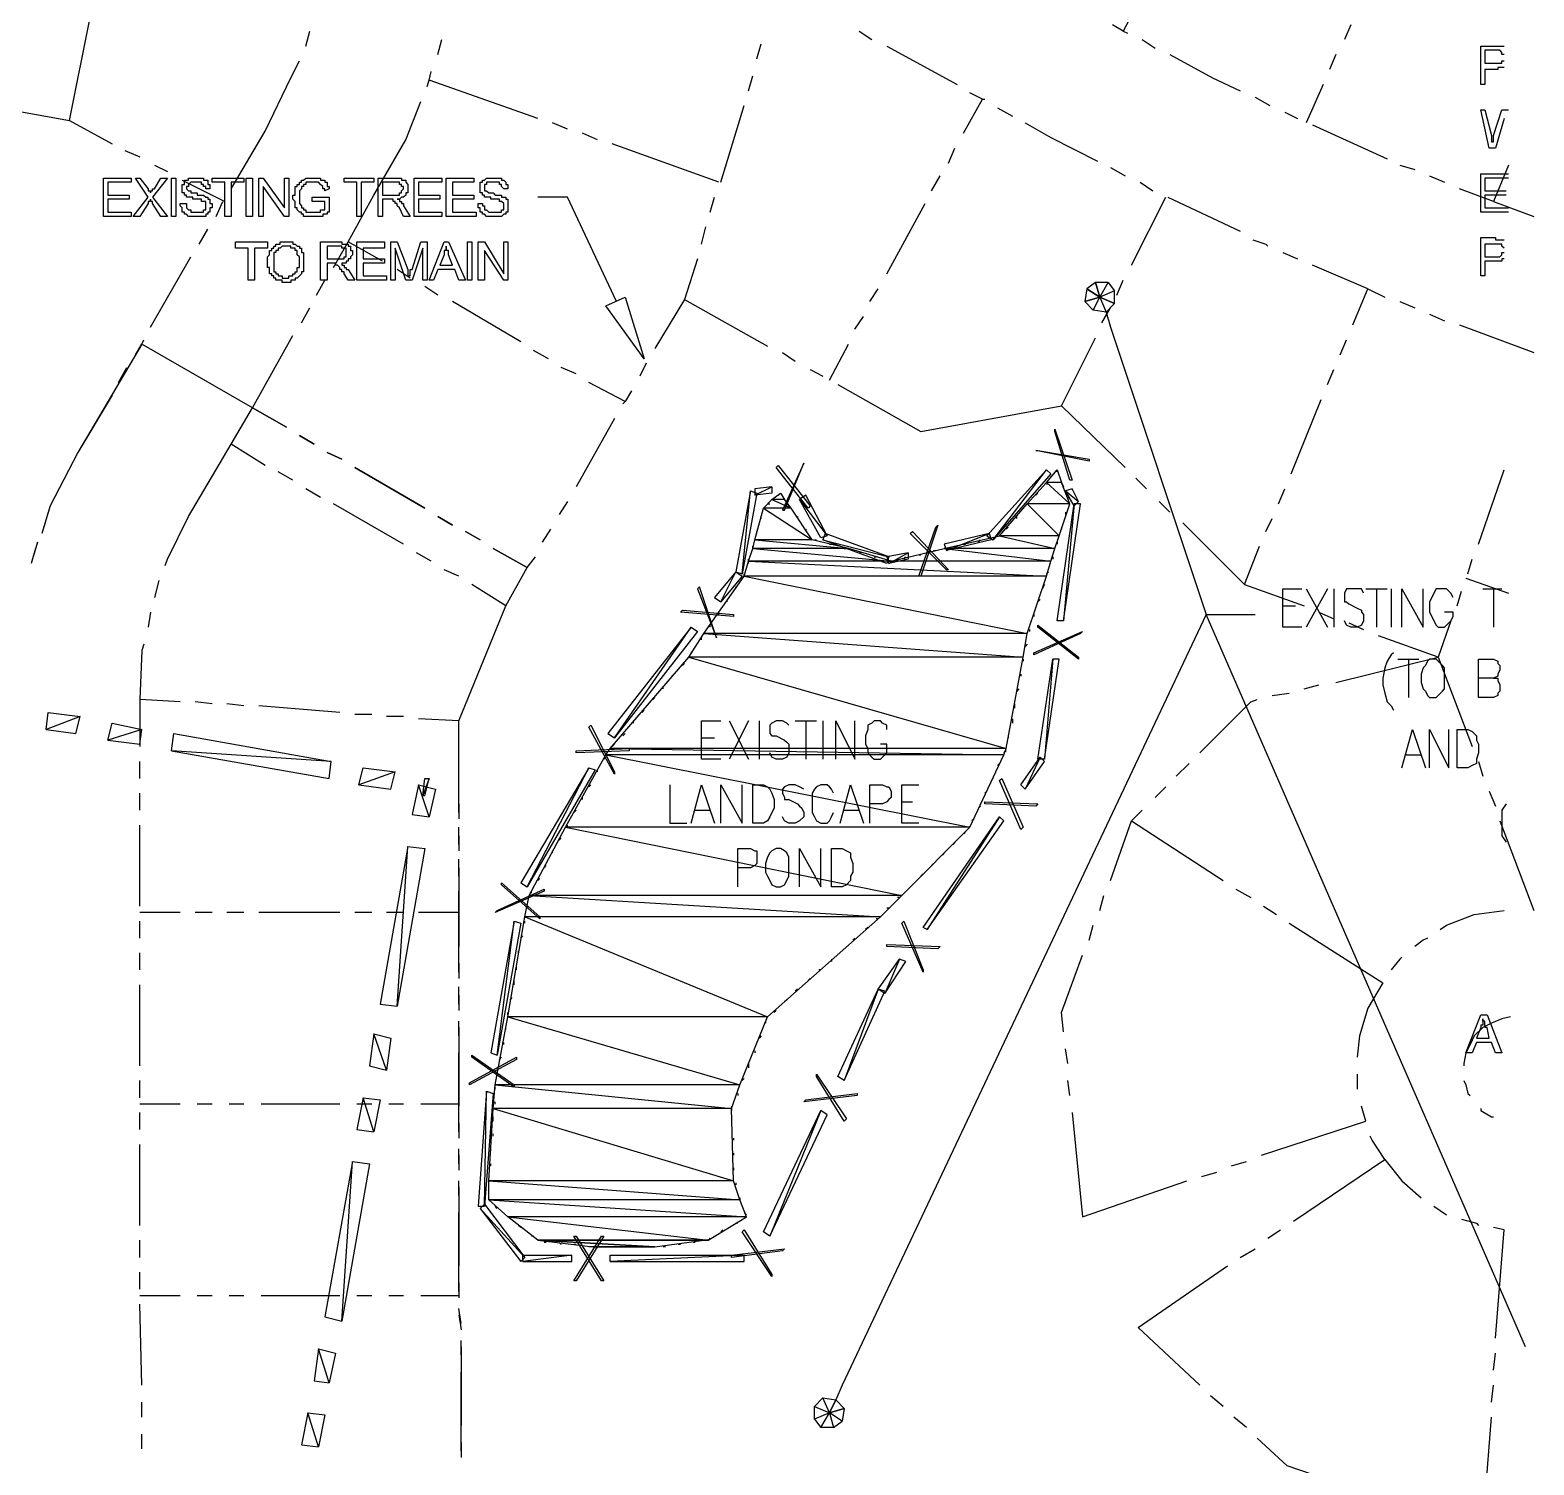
# Model space of a CAD drawing. Header units: metres. Extents: x 0 to 4950, y 0 to 3150.
# Drawn here: x 3149 to 3855, y 1231 to 1905 of the extents above; entities that cross this region are included whole.
import ezdxf

# ---------------------------------------------------------------- set-up
doc = ezdxf.new("R2010")
doc.units = ezdxf.units.M
for name, color, linetype in [('CLEARING_LIMITS', 4, 'Continuous'), ('EXISTING_DETAIL', 8, 'Continuous'), ('SANITARY_CLEAR_ZONE', 6, 'Continuous'), ('SITE_BASE', 7, 'Continuous'), ('WETLANDS', 5, 'Continuous')]:
    doc.layers.add(name, color=color, linetype=linetype)

msp = doc.modelspace()

# ---------------------------------------------------------------- linework, layer by layer
at = {"layer": 'CLEARING_LIMITS'}
for points in [[(3172, 1583), (3156, 1577), (3157, 1585), (3172, 1583)], [(3170, 1575), (3172, 1583), (3156, 1577), (3170, 1575)], [(3201, 1577), (3185, 1572), (3187, 1580), (3201, 1577)], [(3200, 1570), (3201, 1577), (3185, 1572), (3200, 1570)], [(3290, 1562), (3215, 1567), (3216, 1575), (3290, 1562)], [(3289, 1554), (3290, 1562), (3215, 1567), (3289, 1554)], [(3320, 1557), (3303, 1551), (3305, 1559), (3320, 1557)], [(3318, 1549), (3320, 1557), (3303, 1551), (3318, 1549)], [(3328, 1537), (3336, 1536), (3331, 1551), (3328, 1537)], [(3336, 1536), (3331, 1551), (3339, 1549), (3336, 1536)], [(3334, 1546), (3336, 1554), (3333, 1546), (3334, 1546)], [(3336, 1554), (3333, 1546), (3334, 1554), (3336, 1554)], [(3313, 1448), (3321, 1447), (3326, 1522), (3313, 1448)], [(3321, 1447), (3326, 1522), (3334, 1521), (3321, 1447)], [(3308, 1419), (3316, 1417), (3310, 1434), (3308, 1419)], [(3316, 1417), (3310, 1434), (3318, 1432), (3316, 1417)], [(3302, 1389), (3310, 1388), (3305, 1404), (3302, 1389)], [(3310, 1388), (3305, 1404), (3313, 1403), (3310, 1388)], [(3287, 1301), (3295, 1299), (3300, 1374), (3287, 1301)], [(3295, 1299), (3300, 1374), (3308, 1373), (3295, 1299)], [(3282, 1271), (3289, 1270), (3284, 1286), (3282, 1271)], [(3289, 1270), (3284, 1286), (3292, 1284), (3289, 1270)], [(3276, 1241), (3284, 1240), (3279, 1256), (3276, 1241)], [(3284, 1240), (3279, 1256), (3287, 1255), (3284, 1240)]]:
    msp.add_lwpolyline(points, dxfattribs=at)
at = {"layer": 'EXISTING_DETAIL'}
for p, q in [((3167, 1863), (3177, 1913)), ((3769, 1908), (3766, 1901)), ((3278, 1898), (3280, 1905)), ((3340, 1894), (3342, 1901)), ((3538, 1905), (3544, 1901)), ((3662, 1905), (3664, 1904)), ((3671, 1901), (3677, 1897)), ((3490, 1892), (3492, 1899)), ((3551, 1898), (3584, 1880)), ((3762, 1894), (3759, 1887)), ((3387, 1864), (3336, 1882)), ((3486, 1877), (3488, 1884)), ((3756, 1880), (3748, 1862)), ((3596, 1873), (3597, 1873)), ((3724, 1874), (3731, 1870)), ((3473, 1834), (3484, 1870)), ((3603, 1869), (3610, 1865)), ((3738, 1867), (3744, 1864)), ((3401, 1859), (3394, 1862)), ((3751, 1861), (3786, 1845)), ((3415, 1854), (3408, 1857)), ((3472, 1834), (3422, 1852)), ((3193, 1849), (3200, 1846)), ((3580, 1843), (3583, 1850)), ((3207, 1842), (3213, 1839)), ((3572, 1830), (3576, 1837)), ((3656, 1841), (3663, 1837)), ((3792, 1842), (3799, 1840)), ((3806, 1837), (3813, 1834)), ((3220, 1835), (3240, 1825)), ((3670, 1834), (3676, 1830)), ((3236, 1818), (3239, 1825)), ((3468, 1820), (3470, 1827)), ((3551, 1791), (3569, 1824)), ((3666, 1795), (3682, 1827)), ((3683, 1827), (3717, 1811)), ((3836, 1825), (3855, 1818)), ((3228, 1805), (3232, 1812)), ((3464, 1805), (3466, 1813)), ((3314, 1797), (3298, 1806)), ((3205, 1766), (3224, 1799)), ((3737, 1801), (3744, 1798)), ((3283, 1781), (3287, 1788)), ((3327, 1789), (3321, 1793)), ((3659, 1781), (3662, 1788)), ((3340, 1781), (3334, 1785)), ((3543, 1778), (3547, 1784)), ((3777, 1784), (3785, 1780)), ((3276, 1768), (3280, 1775)), ((3379, 1759), (3347, 1778)), ((3456, 1779), (3442, 1756)), ((3652, 1768), (3656, 1775)), ((3792, 1778), (3799, 1775)), ((3536, 1765), (3540, 1771)), ((3806, 1772), (3813, 1769)), ((3820, 1767), (3855, 1754)), ((3633, 1729), (3649, 1761)), ((3764, 1753), (3767, 1760)), ((3392, 1751), (3385, 1755)), ((3502, 1754), (3508, 1750)), ((3524, 1741), (3533, 1758)), ((3190, 1740), (3194, 1747)), ((3405, 1744), (3398, 1747)), ((3438, 1749), (3435, 1743)), ((3515, 1746), (3521, 1743)), ((3758, 1739), (3761, 1746)), ((3428, 1731), (3411, 1740)), ((3741, 1697), (3755, 1732)), ((3423, 1723), (3405, 1691)), ((3259, 1701), (3243, 1711)), ((3272, 1694), (3265, 1698)), ((3829, 1664), (3841, 1699)), ((3285, 1686), (3278, 1690)), ((3668, 1695), (3673, 1690)), ((3735, 1683), (3738, 1690)), ((3324, 1664), (3291, 1683)), ((3401, 1684), (3397, 1678)), ((3679, 1684), (3684, 1679)), ((3157, 1679), (3155, 1672)), ((3729, 1670), (3732, 1676)), ((3393, 1671), (3389, 1665)), ((3151, 1662), (3149, 1655)), ((3152, 1665), (3150, 1658)), ((3719, 1645), (3726, 1663)), ((3337, 1656), (3330, 1660)), ((3824, 1650), (3826, 1657)), ((3209, 1647), (3207, 1639)), ((3350, 1649), (3343, 1652)), ((3823, 1648), (3843, 1641)), ((3819, 1635), (3821, 1642)), ((3205, 1632), (3204, 1625)), ((3754, 1632), (3761, 1629)), ((3768, 1627), (3775, 1624)), ((3747, 1596), (3754, 1598)), ((3219, 1590), (3200, 1591)), ((3234, 1589), (3226, 1590)), ((3732, 1593), (3740, 1594)), ((3249, 1588), (3241, 1589)), ((3294, 1585), (3256, 1588)), ((3309, 1584), (3301, 1584)), ((3324, 1583), (3316, 1583)), ((3200, 1554), (3200, 1562)), ((3829, 1562), (3831, 1555)), ((3687, 1555), (3693, 1561)), ((3677, 1545), (3682, 1550)), ((3834, 1548), (3837, 1541)), ((3200, 1539), (3200, 1547)), ((3350, 1542), (3350, 1535)), ((3666, 1534), (3671, 1539)), ((3839, 1534), (3855, 1492)), ((3200, 1494), (3200, 1532)), ((3350, 1523), (3350, 1531)), ((3350, 1527), (3350, 1520)), ((3350, 1508), (3350, 1516)), ((3350, 1512), (3350, 1475)), ((3651, 1492), (3653, 1499)), ((3715, 1502), (3722, 1498)), ((3219, 1491), (3200, 1491)), ((3234, 1491), (3226, 1491)), ((3249, 1491), (3241, 1491)), ((3294, 1491), (3256, 1491)), ((3309, 1491), (3301, 1491)), ((3324, 1491), (3316, 1491)), ((3350, 1491), (3331, 1491)), ((3728, 1494), (3734, 1490)), ((3200, 1479), (3200, 1487)), ((3646, 1478), (3648, 1485)), ((3200, 1464), (3200, 1472)), ((3350, 1467), (3350, 1460)), ((3200, 1419), (3200, 1457)), ((3350, 1448), (3350, 1456)), ((3350, 1452), (3350, 1445)), ((3350, 1433), (3350, 1440)), ((3350, 1437), (3350, 1400)), ((3636, 1420), (3635, 1427)), ((3772, 1415), (3772, 1408)), ((3200, 1404), (3200, 1412)), ((3637, 1405), (3636, 1412)), ((3219, 1401), (3200, 1401)), ((3234, 1401), (3227, 1401)), ((3249, 1401), (3242, 1401)), ((3294, 1401), (3257, 1401)), ((3309, 1401), (3302, 1401)), ((3324, 1401), (3317, 1401)), ((3350, 1401), (3332, 1401)), ((3200, 1389), (3200, 1397)), ((3350, 1392), (3350, 1385)), ((3200, 1344), (3200, 1382)), ((3350, 1373), (3350, 1380)), ((3350, 1377), (3350, 1370)), ((3713, 1372), (3720, 1374)), ((3350, 1358), (3350, 1365)), ((3699, 1367), (3706, 1369)), ((3350, 1362), (3350, 1325)), ((3350, 1313), (3350, 1350)), ((3808, 1353), (3814, 1349)), ((3200, 1329), (3200, 1337)), ((3730, 1338), (3736, 1342)), ((3717, 1329), (3724, 1333)), ((3200, 1314), (3200, 1322)), ((3350, 1317), (3350, 1310)), ((3219, 1311), (3200, 1311)), ((3234, 1311), (3227, 1311)), ((3249, 1311), (3242, 1311)), ((3294, 1311), (3257, 1311)), ((3309, 1311), (3302, 1311)), ((3324, 1311), (3317, 1311)), ((3350, 1311), (3332, 1311)), ((3201, 1269), (3200, 1307)), ((3351, 1298), (3350, 1305)), ((3350, 1302), (3351, 1295)), ((3351, 1283), (3351, 1290)), ((3351, 1287), (3351, 1250)), ((3836, 1276), (3837, 1284)), ((3351, 1238), (3351, 1275)), ((3835, 1261), (3836, 1269)), ((3201, 1254), (3201, 1261)), ((3709, 1259), (3703, 1264)), ((3720, 1249), (3714, 1254)), ((3831, 1203), (3835, 1254)), ((3201, 1239), (3201, 1246)), ((3351, 1242), (3351, 1235))]:
    msp.add_line(p, q, dxfattribs=at)
for points in [[(3671, 1922), (3662, 1905), (3657, 1908)], [(3684, 1894), (3704, 1883), (3717, 1877)], [(3243, 1831), (3259, 1858), (3271, 1883), (3275, 1891)], [(3335, 1879), (3336, 1882), (3337, 1886)], [(3587, 1857), (3596, 1873), (3590, 1876)], [(3134, 1869), (3167, 1863), (3187, 1852)], [(3291, 1794), (3298, 1806), (3310, 1828), (3325, 1854), (3332, 1872)], [(3616, 1862), (3628, 1855), (3650, 1844)], [(3843, 1842), (3836, 1825), (3820, 1831)], [(3723, 1807), (3729, 1805), (3730, 1804)], [(3462, 1798), (3456, 1779), (3495, 1757)], [(3770, 1767), (3777, 1784), (3751, 1795)], [(3253, 1728), (3201, 1758), (3202, 1760)], [(3212, 1654), (3213, 1657), (3223, 1677), (3243, 1711), (3253, 1728), (3269, 1719), (3253, 1728), (3272, 1762)], [(3198, 1753), (3201, 1758), (3171, 1707), (3158, 1682), (3154, 1669)], [(3528, 1739), (3567, 1717), (3633, 1729), (3663, 1700)], [(3187, 1734), (3171, 1707), (3160, 1686)], [(3431, 1736), (3428, 1731), (3427, 1730)], [(3282, 1711), (3275, 1715), (3282, 1711)], [(3295, 1704), (3288, 1707), (3295, 1704)], [(3334, 1681), (3301, 1700), (3334, 1681)], [(3347, 1673), (3340, 1677), (3347, 1673)], [(3360, 1666), (3353, 1670), (3360, 1666)], [(3690, 1674), (3719, 1645), (3747, 1635)], [(3350, 1581), (3372, 1635), (3382, 1653), (3366, 1662), (3382, 1653), (3386, 1658)], [(3350, 1538), (3350, 1581), (3372, 1635), (3356, 1645)], [(3816, 1628), (3810, 1611), (3826, 1569)], [(3762, 1599), (3810, 1611), (3782, 1621)], [(3202, 1617), (3201, 1614), (3200, 1591), (3200, 1569)], [(3698, 1566), (3722, 1590), (3725, 1591)], [(3350, 1550), (3350, 1581), (3331, 1582)], [(3656, 1506), (3666, 1534), (3709, 1506)], [(3350, 1463), (3350, 1491), (3350, 1501)], [(3811, 1483), (3814, 1485), (3827, 1490), (3841, 1492)], [(3740, 1486), (3784, 1458), (3777, 1446), (3773, 1433), (3772, 1423)], [(3805, 1479), (3803, 1478), (3799, 1475)], [(3634, 1435), (3633, 1444), (3643, 1471)], [(3793, 1470), (3792, 1469), (3788, 1464)], [(3844, 1442), (3840, 1441), (3835, 1439), (3831, 1437), (3827, 1433), (3825, 1429), (3823, 1425), (3822, 1420), (3822, 1419)], [(3350, 1388), (3350, 1401), (3350, 1425)], [(3822, 1412), (3823, 1410), (3824, 1406), (3825, 1405)], [(3727, 1377), (3776, 1393), (3774, 1400)], [(3830, 1399), (3830, 1398), (3835, 1395), (3836, 1395)], [(3638, 1397), (3643, 1348), (3692, 1365)], [(3742, 1346), (3785, 1375), (3779, 1384), (3778, 1386)], [(3785, 1375), (3793, 1365), (3802, 1357)], [(3821, 1347), (3828, 1345), (3829, 1344)], [(3837, 1291), (3841, 1342), (3836, 1343)], [(3698, 1269), (3669, 1296), (3711, 1325)], [(3757, 1225), (3739, 1231), (3725, 1244)]]:
    msp.add_lwpolyline(points, dxfattribs=at)
at = {"layer": 'SANITARY_CLEAR_ZONE'}
msp.add_line((3531, 1412), (3528, 1414), dxfattribs=at)
for points in [[(3637, 1694), (3630, 1717), (3630, 1718), (3638, 1694), (3637, 1694)], [(3646, 1704), (3646, 1703), (3621, 1708), (3622, 1708), (3646, 1704)], [(3515, 1682), (3514, 1681), (3499, 1700), (3500, 1701), (3515, 1682)], [(3502, 1680), (3503, 1680), (3512, 1702), (3502, 1680)], [(3598, 1668), (3601, 1666), (3626, 1699), (3598, 1668)], [(3601, 1666), (3626, 1699), (3628, 1697), (3601, 1666)], [(3480, 1651), (3483, 1650), (3487, 1689), (3480, 1651)], [(3483, 1650), (3487, 1689), (3490, 1688), (3483, 1650)], [(3489, 1690), (3489, 1687), (3497, 1691), (3489, 1690)], [(3489, 1687), (3497, 1691), (3497, 1688), (3489, 1687)], [(3638, 1690), (3635, 1689), (3641, 1684), (3638, 1690)], [(3635, 1689), (3641, 1684), (3639, 1682), (3635, 1689)], [(3513, 1687), (3510, 1685), (3523, 1668), (3513, 1687)], [(3510, 1685), (3523, 1668), (3520, 1667), (3510, 1685)], [(3639, 1683), (3634, 1628), (3631, 1628), (3639, 1683)], [(3642, 1683), (3639, 1683), (3634, 1628), (3642, 1683)], [(3522, 1669), (3521, 1666), (3552, 1658), (3522, 1669)], [(3580, 1652), (3579, 1652), (3562, 1669), (3563, 1670), (3580, 1652)], [(3566, 1649), (3574, 1672), (3575, 1673), (3567, 1649), (3566, 1649)], [(3578, 1664), (3579, 1661), (3599, 1669), (3578, 1664)], [(3579, 1661), (3599, 1669), (3600, 1666), (3579, 1661)], [(3521, 1666), (3552, 1658), (3551, 1655), (3521, 1666)], [(3551, 1658), (3552, 1655), (3561, 1660), (3551, 1658)], [(3552, 1655), (3561, 1660), (3561, 1657), (3552, 1655)], [(3470, 1639), (3473, 1637), (3480, 1651), (3470, 1639)], [(3473, 1637), (3480, 1651), (3483, 1649), (3473, 1637)], [(3463, 1644), (3462, 1643), (3471, 1620), (3463, 1644)], [(3479, 1631), (3479, 1630), (3454, 1632), (3455, 1633), (3479, 1631)], [(3420, 1575), (3423, 1573), (3459, 1625), (3420, 1575)], [(3423, 1573), (3459, 1625), (3462, 1623), (3423, 1573)], [(3622, 1626), (3641, 1611), (3641, 1610), (3622, 1625), (3622, 1626)], [(3620, 1612), (3620, 1613), (3643, 1623), (3642, 1622), (3620, 1612)], [(3629, 1610), (3625, 1563), (3622, 1563), (3629, 1610)], [(3632, 1610), (3629, 1610), (3625, 1563), (3632, 1610)], [(3423, 1556), (3411, 1578), (3412, 1579), (3423, 1557), (3423, 1556)], [(3430, 1568), (3430, 1567), (3405, 1566), (3405, 1567), (3430, 1568)], [(3623, 1564), (3616, 1549), (3614, 1551), (3623, 1564)], [(3625, 1562), (3623, 1564), (3616, 1549), (3625, 1562)], [(3379, 1505), (3382, 1503), (3411, 1559), (3379, 1505)], [(3382, 1503), (3411, 1559), (3414, 1558), (3382, 1503)], [(3605, 1554), (3615, 1531), (3614, 1530), (3604, 1553), (3605, 1554)], [(3597, 1542), (3597, 1543), (3622, 1542), (3621, 1541), (3597, 1542)], [(3604, 1536), (3570, 1483), (3568, 1484), (3604, 1536)], [(3606, 1534), (3604, 1536), (3570, 1483), (3606, 1534)], [(3388, 1488), (3370, 1504), (3370, 1505), (3388, 1489), (3388, 1488)], [(3390, 1502), (3390, 1501), (3367, 1491), (3368, 1492), (3390, 1502)], [(3365, 1425), (3368, 1424), (3376, 1487), (3365, 1425)], [(3368, 1424), (3376, 1487), (3379, 1486), (3368, 1424)], [(3559, 1487), (3568, 1464), (3568, 1463), (3558, 1486), (3559, 1487)], [(3551, 1475), (3551, 1476), (3576, 1475), (3575, 1474), (3551, 1475)], [(3557, 1469), (3550, 1453), (3547, 1455), (3557, 1469)], [(3560, 1468), (3557, 1469), (3550, 1453), (3560, 1468)], [(3547, 1455), (3531, 1412), (3528, 1414), (3547, 1455)], [(3550, 1454), (3547, 1455), (3531, 1412), (3550, 1454)], [(3377, 1423), (3377, 1422), (3355, 1410), (3355, 1411), (3377, 1423)], [(3376, 1409), (3356, 1423), (3356, 1424), (3376, 1410), (3376, 1409)], [(3518, 1415), (3532, 1394), (3531, 1393), (3518, 1414), (3518, 1415)], [(3359, 1353), (3362, 1353), (3363, 1407), (3359, 1353)], [(3362, 1353), (3363, 1407), (3366, 1406), (3362, 1353)], [(3512, 1402), (3513, 1403), (3537, 1406), (3537, 1405), (3512, 1402)], [(3520, 1398), (3496, 1339), (3493, 1341), (3520, 1398)], [(3523, 1396), (3520, 1398), (3496, 1339), (3523, 1396)], [(3381, 1329), (3360, 1352), (3362, 1354), (3381, 1329)], [(3379, 1327), (3381, 1329), (3360, 1352), (3379, 1327)], [(3404, 1339), (3405, 1339), (3418, 1318), (3417, 1318), (3404, 1339)], [(3418, 1339), (3405, 1318), (3404, 1318), (3417, 1339), (3418, 1339)], [(3484, 1342), (3497, 1321), (3497, 1320), (3483, 1341), (3484, 1342)], [(3403, 1327), (3403, 1330), (3380, 1327), (3403, 1327)], [(3403, 1330), (3380, 1327), (3380, 1330), (3403, 1330)], [(3484, 1327), (3484, 1330), (3421, 1327), (3484, 1327)], [(3484, 1330), (3421, 1327), (3421, 1330), (3484, 1330)], [(3478, 1329), (3478, 1330), (3503, 1333), (3502, 1332), (3478, 1329)]]:
    msp.add_lwpolyline(points, dxfattribs=at)
at = {"layer": 'SITE_BASE'}
for p, q in [((3626, 1692), (3627, 1693)), ((3633, 1693), (3634, 1691)), ((3495, 1683), (3496, 1683)), ((3500, 1687), (3501, 1688)), ((3504, 1683), (3505, 1682)), ((3616, 1682), (3617, 1683)), ((3621, 1687), (3622, 1688)), ((3636, 1686), (3636, 1685)), ((3492, 1676), (3492, 1677)), ((3509, 1677), (3509, 1676)), ((3612, 1676), (3612, 1677)), ((3635, 1679), (3635, 1678)), ((3490, 1669), (3490, 1670)), ((3513, 1671), (3513, 1670)), ((3607, 1671), (3608, 1672)), ((3633, 1672), (3633, 1671)), ((3488, 1662), (3488, 1663)), ((3517, 1666), (3518, 1666)), ((3524, 1664), (3525, 1664)), ((3531, 1662), (3532, 1662)), ((3573, 1661), (3574, 1661)), ((3580, 1662), (3581, 1662)), ((3587, 1664), (3588, 1664)), ((3594, 1665), (3595, 1666)), ((3601, 1667), (3602, 1667)), ((3631, 1665), (3631, 1664)), ((3486, 1655), (3486, 1657)), ((3538, 1660), (3539, 1660)), ((3545, 1658), (3546, 1658)), ((3552, 1656), (3553, 1656)), ((3559, 1657), (3560, 1658)), ((3566, 1659), (3567, 1659)), ((3629, 1658), (3629, 1657)), ((3484, 1649), (3484, 1650)), ((3627, 1651), (3626, 1650)), ((3480, 1643), (3480, 1644)), ((3625, 1645), (3624, 1643)), ((3748, 1643), (3758, 1625)), ((3758, 1643), (3748, 1625)), ((3761, 1643), (3761, 1625)), ((3776, 1643), (3786, 1643)), ((3781, 1643), (3781, 1625)), ((3788, 1643), (3788, 1625)), ((3831, 1643), (3840, 1643)), ((3836, 1643), (3836, 1625)), ((3476, 1637), (3476, 1638)), ((3623, 1638), (3622, 1637)), ((3737, 1635), (3743, 1635)), ((3468, 1625), (3468, 1626)), ((3472, 1631), (3472, 1632)), ((3620, 1631), (3620, 1630)), ((3464, 1619), (3464, 1620)), ((3618, 1624), (3618, 1623)), ((3459, 1613), (3460, 1614)), ((3617, 1617), (3616, 1616)), ((3455, 1607), (3456, 1608)), ((3615, 1610), (3615, 1609)), ((3791, 1610), (3801, 1610)), ((3796, 1610), (3796, 1592)), ((3446, 1596), (3446, 1597)), ((3450, 1602), (3451, 1603)), ((3614, 1603), (3614, 1602)), ((3441, 1591), (3442, 1592)), ((3613, 1596), (3612, 1595)), ((3436, 1585), (3437, 1586)), ((3611, 1589), (3611, 1587)), ((3432, 1580), (3432, 1581)), ((3477, 1581), (3486, 1563)), ((3486, 1581), (3477, 1563)), ((3491, 1581), (3491, 1563)), ((3508, 1581), (3518, 1581)), ((3513, 1581), (3513, 1563)), ((3521, 1581), (3521, 1563)), ((3610, 1582), (3610, 1580)), ((3422, 1569), (3423, 1570)), ((3427, 1574), (3428, 1575)), ((3464, 1573), (3470, 1573)), ((3608, 1574), (3608, 1573)), ((3418, 1563), (3419, 1564)), ((3607, 1567), (3606, 1566)), ((3795, 1565), (3802, 1565)), ((3415, 1557), (3415, 1558)), ((3604, 1561), (3603, 1560)), ((3411, 1550), (3412, 1551)), ((3598, 1548), (3597, 1547)), ((3601, 1554), (3600, 1553)), ((3408, 1544), (3408, 1545)), ((3558, 1543), (3563, 1543)), ((3595, 1541), (3594, 1540)), ((3404, 1538), (3405, 1539)), ((3461, 1539), (3468, 1539)), ((3531, 1539), (3538, 1539)), ((3592, 1535), (3591, 1534)), ((3401, 1531), (3401, 1532)), ((3588, 1529), (3587, 1528)), ((3394, 1519), (3394, 1520)), ((3397, 1525), (3398, 1526)), ((3578, 1519), (3577, 1518)), ((3583, 1524), (3582, 1523)), ((3390, 1512), (3391, 1513)), ((3573, 1514), (3572, 1513)), ((3387, 1506), (3388, 1507)), ((3568, 1509), (3567, 1508)), ((3384, 1500), (3384, 1501)), ((3557, 1498), (3556, 1498)), ((3382, 1493), (3382, 1494)), ((3552, 1493), (3551, 1493)), ((3381, 1486), (3381, 1487)), ((3542, 1484), (3541, 1483)), ((3547, 1488), (3546, 1488)), ((3379, 1479), (3380, 1480)), ((3536, 1479), (3535, 1478)), ((3378, 1472), (3378, 1473)), ((3531, 1474), (3530, 1473)), ((3377, 1464), (3377, 1466)), ((3520, 1464), (3519, 1464)), ((3525, 1469), (3525, 1468)), ((3376, 1457), (3376, 1459)), ((3515, 1460), (3514, 1459)), ((3374, 1450), (3375, 1451)), ((3504, 1450), (3503, 1449)), ((3509, 1455), (3508, 1454)), ((3373, 1443), (3373, 1444)), ((3499, 1445), (3498, 1444)), ((3372, 1436), (3372, 1437)), ((3494, 1440), (3494, 1439)), ((3371, 1429), (3371, 1430)), ((3492, 1433), (3491, 1432)), ((3369, 1422), (3370, 1423)), ((3489, 1426), (3489, 1425)), ((3368, 1415), (3368, 1416)), ((3486, 1420), (3486, 1418)), ((3367, 1408), (3367, 1409)), ((3481, 1406), (3481, 1405)), ((3484, 1413), (3483, 1412)), ((3367, 1401), (3367, 1402)), ((3366, 1393), (3366, 1395)), ((3478, 1392), (3478, 1391)), ((3366, 1386), (3366, 1387)), ((3479, 1385), (3479, 1384)), ((3365, 1379), (3365, 1380)), ((3479, 1378), (3479, 1377)), ((3365, 1372), (3365, 1373)), ((3479, 1371), (3479, 1370)), ((3364, 1365), (3364, 1366)), ((3480, 1364), (3480, 1363)), ((3364, 1357), (3364, 1359)), ((3482, 1357), (3482, 1356)), ((3368, 1352), (3367, 1353)), ((3484, 1350), (3485, 1349)), ((3379, 1343), (3378, 1344)), ((3481, 1345), (3480, 1345)), ((3385, 1339), (3384, 1339)), ((3391, 1336), (3390, 1336)), ((3398, 1335), (3397, 1336)), ((3461, 1336), (3460, 1336)), ((3468, 1338), (3467, 1337)), ((3474, 1342), (3473, 1341)), ((3405, 1335), (3404, 1335)), ((3426, 1334), (3424, 1334)), ((3433, 1334), (3432, 1334)), ((3440, 1334), (3439, 1334)), ((3447, 1334), (3446, 1334)), ((3454, 1335), (3453, 1335))]:
    msp.add_line(p, q, dxfattribs=at)
for points in [[(3841, 1888), (3840, 1888), (3839, 1888), (3838, 1888), (3838, 1887), (3837, 1887), (3832, 1887), (3832, 1880), (3830, 1880), (3830, 1898), (3836, 1898), (3837, 1898), (3838, 1898), (3839, 1898), (3840, 1898), (3841, 1898)], [(3841, 1894), (3840, 1894), (3840, 1895), (3839, 1896), (3838, 1896), (3837, 1896), (3836, 1896), (3832, 1896), (3832, 1890), (3837, 1890), (3838, 1890), (3839, 1890), (3840, 1890), (3840, 1891), (3841, 1891)], [(3841, 1864), (3837, 1850), (3834, 1850), (3830, 1868), (3832, 1868), (3835, 1856), (3835, 1855), (3835, 1854), (3835, 1853), (3836, 1853), (3836, 1854), (3836, 1855), (3836, 1856), (3840, 1868), (3843, 1868)], [(3843, 1820), (3830, 1820), (3830, 1838), (3843, 1838)], [(3183, 1818), (3183, 1836), (3196, 1836), (3196, 1834), (3185, 1834), (3185, 1828), (3195, 1828), (3195, 1826), (3185, 1826), (3185, 1820), (3196, 1820), (3196, 1818), (3183, 1818)], [(3197, 1818), (3204, 1827), (3198, 1836), (3200, 1836), (3204, 1831), (3204, 1830), (3205, 1830), (3205, 1829), (3205, 1830), (3206, 1830), (3206, 1831), (3207, 1831), (3210, 1836), (3213, 1836), (3206, 1827), (3213, 1818), (3210, 1818), (3206, 1824), (3206, 1825), (3205, 1825), (3205, 1826), (3205, 1825), (3204, 1825), (3204, 1824), (3200, 1818), (3197, 1818)], [(3215, 1818), (3215, 1836), (3217, 1836), (3217, 1818), (3215, 1818)], [(3219, 1824), (3222, 1824), (3222, 1823), (3222, 1822), (3223, 1821), (3224, 1821), (3224, 1820), (3225, 1820), (3226, 1820), (3227, 1820), (3228, 1820), (3229, 1820), (3230, 1820), (3230, 1821), (3231, 1821), (3231, 1822), (3231, 1823), (3231, 1824), (3231, 1825), (3230, 1825), (3229, 1825), (3229, 1826), (3228, 1826), (3227, 1826), (3226, 1826), (3225, 1826), (3225, 1827), (3224, 1827), (3223, 1827), (3222, 1827), (3222, 1828), (3221, 1828), (3221, 1829), (3220, 1829), (3220, 1830), (3220, 1831), (3220, 1832), (3220, 1833), (3221, 1833), (3221, 1834), (3221, 1835), (3222, 1835), (3223, 1835), (3223, 1836), (3224, 1836), (3225, 1836), (3226, 1836), (3227, 1836), (3228, 1836), (3229, 1836), (3230, 1836), (3230, 1835), (3231, 1835), (3232, 1835), (3232, 1834), (3232, 1833), (3233, 1833), (3233, 1832), (3233, 1831), (3231, 1831), (3231, 1832), (3230, 1832), (3230, 1833), (3229, 1833), (3229, 1834), (3228, 1834), (3227, 1834), (3226, 1834), (3225, 1834), (3224, 1834), (3223, 1833), (3223, 1832), (3222, 1832), (3222, 1831), (3223, 1830), (3224, 1830), (3224, 1829), (3225, 1829), (3226, 1829), (3227, 1829), (3227, 1828), (3228, 1828), (3229, 1828), (3230, 1828), (3231, 1827), (3232, 1827), (3232, 1826), (3233, 1826), (3233, 1825), (3233, 1824), (3234, 1824), (3234, 1823), (3234, 1822), (3233, 1822), (3233, 1821), (3233, 1820), (3232, 1820), (3232, 1819), (3231, 1819), (3231, 1818), (3230, 1818), (3229, 1818), (3228, 1818), (3227, 1818), (3226, 1818), (3225, 1818), (3224, 1818), (3223, 1818), (3222, 1819), (3221, 1819), (3221, 1820), (3220, 1820), (3220, 1821), (3220, 1822), (3219, 1823), (3219, 1824)], [(3240, 1818), (3240, 1834), (3234, 1834), (3234, 1836), (3249, 1836), (3249, 1834), (3243, 1834), (3243, 1818), (3240, 1818)], [(3250, 1818), (3250, 1836), (3253, 1836), (3253, 1818), (3250, 1818)], [(3256, 1818), (3256, 1836), (3258, 1836), (3268, 1822), (3268, 1836), (3270, 1836), (3270, 1818), (3268, 1818), (3258, 1832), (3258, 1818), (3256, 1818)], [(3281, 1825), (3281, 1827), (3289, 1827), (3289, 1820), (3288, 1820), (3288, 1819), (3287, 1819), (3286, 1819), (3286, 1818), (3285, 1818), (3284, 1818), (3283, 1818), (3282, 1818), (3281, 1818), (3280, 1818), (3279, 1818), (3278, 1818), (3277, 1818), (3277, 1819), (3276, 1819), (3276, 1820), (3275, 1820), (3274, 1821), (3274, 1822), (3273, 1822), (3273, 1823), (3273, 1824), (3273, 1825), (3272, 1826), (3272, 1827), (3272, 1828), (3273, 1828), (3273, 1829), (3273, 1830), (3273, 1831), (3273, 1832), (3274, 1832), (3274, 1833), (3275, 1833), (3275, 1834), (3276, 1834), (3276, 1835), (3277, 1835), (3278, 1836), (3279, 1836), (3280, 1836), (3281, 1836), (3282, 1836), (3283, 1836), (3284, 1836), (3285, 1836), (3285, 1835), (3286, 1835), (3287, 1835), (3287, 1834), (3288, 1834), (3288, 1833), (3288, 1832), (3289, 1832), (3289, 1831), (3287, 1830), (3287, 1831), (3286, 1831), (3286, 1832), (3285, 1833), (3284, 1834), (3283, 1834), (3282, 1834), (3281, 1834), (3280, 1834), (3279, 1834), (3278, 1834), (3278, 1833), (3277, 1833), (3277, 1832), (3276, 1832), (3276, 1831), (3275, 1830), (3275, 1829), (3275, 1828), (3275, 1827), (3275, 1826), (3275, 1825), (3275, 1824), (3276, 1823), (3276, 1822), (3277, 1822), (3277, 1821), (3278, 1821), (3278, 1820), (3279, 1820), (3280, 1820), (3281, 1820), (3282, 1820), (3283, 1820), (3284, 1820), (3285, 1820), (3285, 1821), (3286, 1821), (3287, 1821), (3287, 1822), (3287, 1825), (3281, 1825)], [(3302, 1818), (3302, 1834), (3296, 1834), (3296, 1836), (3310, 1836), (3310, 1834), (3304, 1834), (3304, 1818), (3302, 1818)], [(3312, 1818), (3312, 1836), (3320, 1836), (3321, 1836), (3322, 1836), (3323, 1836), (3323, 1835), (3324, 1835), (3325, 1835), (3325, 1834), (3326, 1833), (3326, 1832), (3326, 1831), (3326, 1830), (3326, 1829), (3325, 1829), (3325, 1828), (3324, 1827), (3323, 1827), (3322, 1826), (3321, 1826), (3322, 1826), (3322, 1825), (3323, 1825), (3323, 1824), (3324, 1824), (3324, 1823), (3327, 1818), (3324, 1818), (3322, 1822), (3321, 1823), (3321, 1824), (3320, 1824), (3320, 1825), (3319, 1825), (3319, 1826), (3318, 1826), (3317, 1826), (3314, 1826), (3314, 1818), (3312, 1818)], [(3314, 1828), (3319, 1828), (3320, 1828), (3321, 1828), (3322, 1828), (3322, 1829), (3323, 1829), (3323, 1830), (3324, 1831), (3324, 1832), (3323, 1832), (3323, 1833), (3322, 1833), (3322, 1834), (3321, 1834), (3320, 1834), (3314, 1834), (3314, 1828)], [(3329, 1818), (3329, 1836), (3342, 1836), (3342, 1834), (3331, 1834), (3331, 1828), (3341, 1828), (3341, 1826), (3331, 1826), (3331, 1820), (3342, 1820), (3342, 1818), (3329, 1818)], [(3344, 1818), (3344, 1836), (3357, 1836), (3357, 1834), (3347, 1834), (3347, 1828), (3357, 1828), (3357, 1826), (3347, 1826), (3347, 1820), (3358, 1820), (3358, 1818), (3344, 1818)], [(3359, 1824), (3361, 1824), (3361, 1823), (3362, 1823), (3362, 1822), (3362, 1821), (3363, 1821), (3364, 1820), (3365, 1820), (3366, 1820), (3367, 1820), (3368, 1820), (3369, 1820), (3370, 1820), (3370, 1821), (3371, 1821), (3371, 1822), (3371, 1823), (3371, 1824), (3370, 1825), (3369, 1825), (3369, 1826), (3368, 1826), (3367, 1826), (3366, 1826), (3365, 1826), (3365, 1827), (3364, 1827), (3363, 1827), (3362, 1827), (3362, 1828), (3361, 1828), (3361, 1829), (3360, 1829), (3360, 1830), (3360, 1831), (3360, 1832), (3360, 1833), (3360, 1834), (3361, 1834), (3361, 1835), (3362, 1835), (3363, 1836), (3364, 1836), (3365, 1836), (3366, 1836), (3367, 1836), (3368, 1836), (3369, 1836), (3370, 1836), (3370, 1835), (3371, 1835), (3372, 1834), (3372, 1833), (3373, 1833), (3373, 1832), (3373, 1831), (3371, 1831), (3370, 1832), (3370, 1833), (3369, 1833), (3369, 1834), (3368, 1834), (3367, 1834), (3366, 1834), (3365, 1834), (3364, 1834), (3363, 1834), (3363, 1833), (3362, 1833), (3362, 1832), (3362, 1831), (3362, 1830), (3363, 1830), (3364, 1829), (3365, 1829), (3366, 1829), (3367, 1828), (3368, 1828), (3369, 1828), (3370, 1828), (3370, 1827), (3371, 1827), (3372, 1827), (3372, 1826), (3373, 1826), (3373, 1825), (3373, 1824), (3373, 1823), (3373, 1822), (3373, 1821), (3373, 1820), (3372, 1820), (3372, 1819), (3371, 1819), (3370, 1818), (3369, 1818), (3368, 1818), (3367, 1818), (3366, 1818), (3365, 1818), (3364, 1818), (3363, 1818), (3362, 1819), (3361, 1819), (3361, 1820), (3360, 1820), (3360, 1821), (3360, 1822), (3359, 1822), (3359, 1823), (3359, 1824)], [(3843, 1836), (3832, 1836), (3832, 1830), (3842, 1830)], [(3424, 1778), (3401, 1827), (3387, 1827)], [(3842, 1828), (3832, 1828), (3832, 1822), (3843, 1822)], [(3251, 1788), (3251, 1803), (3245, 1803), (3245, 1806), (3260, 1806), (3260, 1803), (3254, 1803), (3254, 1788), (3251, 1788)], [(3260, 1796), (3260, 1797), (3260, 1798), (3260, 1799), (3261, 1800), (3261, 1801), (3261, 1802), (3262, 1802), (3262, 1803), (3263, 1803), (3263, 1804), (3264, 1804), (3264, 1805), (3265, 1805), (3266, 1805), (3266, 1806), (3267, 1806), (3268, 1806), (3269, 1806), (3270, 1806), (3271, 1806), (3272, 1806), (3272, 1805), (3273, 1805), (3274, 1804), (3275, 1804), (3275, 1803), (3276, 1803), (3276, 1802), (3276, 1801), (3277, 1801), (3277, 1800), (3277, 1799), (3277, 1798), (3277, 1797), (3277, 1796), (3277, 1795), (3277, 1794), (3277, 1793), (3277, 1792), (3276, 1792), (3276, 1791), (3275, 1790), (3274, 1789), (3273, 1789), (3273, 1788), (3272, 1788), (3271, 1788), (3271, 1787), (3270, 1787), (3269, 1787), (3268, 1787), (3267, 1787), (3267, 1788), (3266, 1788), (3265, 1788), (3264, 1788), (3264, 1789), (3263, 1789), (3263, 1790), (3262, 1790), (3262, 1791), (3261, 1791), (3261, 1792), (3261, 1793), (3261, 1794), (3260, 1794), (3260, 1795), (3260, 1796)], [(3263, 1796), (3263, 1795), (3263, 1794), (3263, 1793), (3263, 1792), (3264, 1792), (3264, 1791), (3265, 1791), (3265, 1790), (3266, 1790), (3267, 1790), (3267, 1789), (3268, 1789), (3269, 1789), (3270, 1789), (3270, 1790), (3271, 1790), (3272, 1790), (3272, 1791), (3273, 1791), (3273, 1792), (3274, 1792), (3274, 1793), (3274, 1794), (3275, 1794), (3275, 1795), (3275, 1796), (3275, 1797), (3275, 1798), (3275, 1799), (3274, 1800), (3274, 1801), (3274, 1802), (3273, 1802), (3273, 1803), (3272, 1803), (3271, 1803), (3271, 1804), (3270, 1804), (3269, 1804), (3268, 1804), (3267, 1804), (3266, 1803), (3265, 1803), (3265, 1802), (3264, 1802), (3264, 1801), (3263, 1801), (3263, 1800), (3263, 1799), (3263, 1798), (3263, 1797), (3263, 1796)], [(3285, 1788), (3285, 1806), (3293, 1806), (3294, 1806), (3295, 1806), (3295, 1805), (3296, 1805), (3297, 1805), (3298, 1805), (3298, 1804), (3299, 1804), (3299, 1803), (3299, 1802), (3300, 1802), (3300, 1801), (3300, 1800), (3299, 1799), (3299, 1798), (3298, 1798), (3298, 1797), (3297, 1797), (3297, 1796), (3296, 1796), (3295, 1796), (3295, 1795), (3296, 1795), (3296, 1794), (3297, 1794), (3297, 1793), (3298, 1793), (3301, 1788), (3298, 1788), (3296, 1791), (3296, 1792), (3295, 1792), (3295, 1793), (3294, 1793), (3294, 1794), (3293, 1795), (3292, 1795), (3292, 1796), (3291, 1796), (3290, 1796), (3288, 1796), (3288, 1788), (3285, 1788)], [(3288, 1798), (3293, 1798), (3294, 1798), (3295, 1798), (3296, 1798), (3296, 1799), (3297, 1799), (3297, 1800), (3297, 1801), (3297, 1802), (3297, 1803), (3296, 1803), (3295, 1803), (3295, 1804), (3294, 1804), (3293, 1804), (3288, 1804), (3288, 1798)], [(3302, 1788), (3302, 1806), (3315, 1806), (3315, 1803), (3305, 1803), (3305, 1798), (3315, 1798), (3315, 1796), (3305, 1796), (3305, 1790), (3316, 1790), (3316, 1788), (3302, 1788)], [(3318, 1788), (3318, 1806), (3321, 1806), (3326, 1793), (3326, 1792), (3326, 1791), (3326, 1790), (3327, 1790), (3327, 1791), (3327, 1792), (3327, 1793), (3328, 1793), (3332, 1806), (3335, 1806), (3335, 1788), (3333, 1788), (3333, 1803), (3328, 1788), (3325, 1788), (3320, 1803), (3320, 1788), (3318, 1788)], [(3336, 1788), (3343, 1806), (3345, 1806), (3353, 1788), (3350, 1788), (3348, 1793), (3340, 1793), (3338, 1788), (3336, 1788)], [(3341, 1795), (3347, 1795), (3345, 1800), (3345, 1801), (3345, 1802), (3344, 1802), (3344, 1803), (3344, 1804), (3344, 1803), (3344, 1802), (3343, 1802), (3343, 1801), (3343, 1800), (3341, 1795)], [(3354, 1788), (3354, 1806), (3356, 1806), (3356, 1788), (3354, 1788)], [(3359, 1788), (3359, 1806), (3362, 1806), (3371, 1791), (3371, 1806), (3373, 1806), (3373, 1788), (3371, 1788), (3362, 1802), (3362, 1788), (3359, 1788)], [(3841, 1798), (3840, 1798), (3840, 1797), (3839, 1797), (3838, 1797), (3837, 1797), (3832, 1797), (3832, 1790), (3830, 1790), (3830, 1808), (3836, 1808), (3837, 1808), (3837, 1807), (3838, 1807), (3839, 1807), (3840, 1807), (3841, 1807)], [(3841, 1803), (3840, 1804), (3840, 1805), (3839, 1805), (3838, 1805), (3837, 1805), (3836, 1805), (3832, 1805), (3832, 1799), (3837, 1799), (3838, 1799), (3839, 1799), (3840, 1800), (3840, 1801), (3841, 1801)], [(3649, 1787), (3645, 1784), (3651, 1780), (3649, 1787), (3651, 1780), (3645, 1784), (3644, 1778), (3651, 1780), (3644, 1778), (3648, 1774), (3651, 1780), (3654, 1773), (3648, 1774), (3651, 1780), (3654, 1773), (3658, 1777), (3651, 1780), (3658, 1777), (3658, 1783), (3651, 1780), (3655, 1787), (3658, 1783), (3651, 1780), (3655, 1787), (3649, 1787)], [(3428, 1780), (3437, 1751), (3419, 1776), (3428, 1780)], [(3654, 1773), (3656, 1766), (3701, 1631), (3530, 1269), (3527, 1262), (3531, 1258), (3530, 1252), (3524, 1256), (3526, 1249), (3520, 1249), (3524, 1256), (3526, 1249), (3530, 1252), (3524, 1256), (3531, 1258), (3524, 1256), (3527, 1262), (3524, 1256), (3521, 1263), (3527, 1262)], [(3631, 1698), (3631, 1699), (3631, 1698)], [(3746, 1625), (3737, 1625), (3737, 1643), (3746, 1643)], [(3775, 1641), (3774, 1643), (3772, 1643), (3769, 1643), (3767, 1643), (3766, 1641), (3766, 1639), (3766, 1637), (3767, 1637), (3768, 1636), (3772, 1634), (3774, 1633), (3774, 1632), (3775, 1631), (3775, 1628), (3774, 1626), (3772, 1625), (3769, 1625), (3767, 1626), (3766, 1628)], [(3793, 1625), (3793, 1643), (3803, 1625), (3803, 1643)], [(3817, 1639), (3816, 1641), (3814, 1643), (3813, 1643), (3810, 1643), (3809, 1643), (3808, 1641), (3807, 1639), (3806, 1637), (3806, 1632), (3807, 1630), (3808, 1628), (3809, 1626), (3810, 1625), (3813, 1625), (3814, 1626), (3816, 1628), (3817, 1630), (3817, 1632), (3813, 1632)], [(3851, 1287), (3701, 1631), (3724, 1631)], [(3789, 1613), (3788, 1612), (3786, 1609), (3785, 1606), (3784, 1601), (3784, 1598), (3785, 1594), (3786, 1590), (3788, 1588), (3789, 1586)], [(3806, 1610), (3805, 1609), (3804, 1607), (3803, 1606), (3802, 1603), (3802, 1599), (3803, 1596), (3804, 1595), (3805, 1593), (3806, 1592), (3809, 1592), (3810, 1593), (3812, 1595), (3813, 1596), (3813, 1599), (3813, 1603), (3813, 1606), (3812, 1607), (3810, 1609), (3809, 1610), (3806, 1610)], [(3836, 1601), (3838, 1601), (3838, 1600), (3839, 1598), (3839, 1595), (3838, 1594), (3838, 1593), (3836, 1592), (3829, 1592), (3829, 1610), (3836, 1610), (3838, 1609), (3838, 1608), (3839, 1607), (3839, 1605), (3838, 1603), (3838, 1602), (3836, 1601), (3829, 1601)], [(3473, 1563), (3464, 1563), (3464, 1581), (3473, 1581)], [(3505, 1579), (3504, 1580), (3502, 1581), (3499, 1581), (3497, 1580), (3496, 1579), (3496, 1577), (3496, 1575), (3497, 1574), (3499, 1574), (3503, 1572), (3504, 1571), (3505, 1570), (3505, 1568), (3505, 1566), (3504, 1564), (3502, 1563), (3499, 1563), (3497, 1564), (3496, 1566)], [(3527, 1563), (3527, 1581), (3536, 1563), (3536, 1581)], [(3551, 1577), (3551, 1579), (3549, 1580), (3548, 1581), (3545, 1581), (3544, 1580), (3542, 1579), (3542, 1577), (3541, 1574), (3541, 1570), (3542, 1568), (3542, 1566), (3544, 1564), (3545, 1563), (3548, 1563), (3549, 1564), (3551, 1566), (3551, 1568), (3551, 1570), (3548, 1570)], [(3793, 1559), (3798, 1577), (3804, 1559)], [(3806, 1559), (3806, 1577), (3815, 1559), (3815, 1577)], [(3819, 1559), (3819, 1577), (3824, 1577), (3826, 1576), (3828, 1574), (3828, 1572), (3829, 1570), (3829, 1566), (3828, 1563), (3828, 1561), (3826, 1560), (3824, 1559), (3819, 1559)], [(3449, 1551), (3449, 1533), (3457, 1533)], [(3459, 1533), (3464, 1551), (3470, 1533)], [(3473, 1533), (3473, 1551), (3483, 1533), (3483, 1551)], [(3488, 1533), (3488, 1551), (3493, 1551), (3495, 1550), (3496, 1549), (3497, 1547), (3498, 1544), (3498, 1540), (3497, 1538), (3496, 1536), (3495, 1534), (3493, 1533), (3488, 1533)], [(3512, 1549), (3510, 1550), (3508, 1551), (3505, 1551), (3503, 1550), (3502, 1549), (3502, 1547), (3503, 1545), (3503, 1544), (3505, 1544), (3509, 1542), (3510, 1541), (3511, 1540), (3512, 1538), (3512, 1536), (3510, 1534), (3508, 1533), (3505, 1533), (3503, 1534), (3502, 1536)], [(3526, 1547), (3525, 1549), (3524, 1550), (3523, 1551), (3520, 1551), (3518, 1550), (3517, 1549), (3516, 1547), (3516, 1544), (3516, 1540), (3516, 1538), (3517, 1536), (3518, 1534), (3520, 1533), (3523, 1533), (3524, 1534), (3525, 1536), (3526, 1538)], [(3529, 1533), (3534, 1551), (3540, 1533)], [(3543, 1533), (3543, 1551), (3549, 1551), (3551, 1550), (3552, 1550), (3553, 1548), (3553, 1545), (3552, 1544), (3551, 1543), (3549, 1542), (3543, 1542)], [(3566, 1533), (3558, 1533), (3558, 1551), (3566, 1551)], [(3842, 1542), (3840, 1539), (3840, 1535), (3840, 1531), (3840, 1527), (3842, 1524)], [(3481, 1503), (3481, 1521), (3487, 1521), (3489, 1520), (3490, 1520), (3490, 1518), (3490, 1515), (3490, 1514), (3489, 1513), (3487, 1512), (3481, 1512)], [(3499, 1521), (3497, 1520), (3496, 1519), (3495, 1517), (3494, 1514), (3494, 1510), (3495, 1508), (3496, 1506), (3497, 1504), (3499, 1503), (3501, 1503), (3503, 1504), (3504, 1506), (3505, 1508), (3505, 1510), (3505, 1514), (3505, 1517), (3504, 1519), (3503, 1520), (3501, 1521), (3499, 1521)], [(3510, 1503), (3510, 1521), (3520, 1503), (3520, 1521)], [(3525, 1503), (3525, 1521), (3530, 1521), (3532, 1520), (3534, 1519), (3534, 1517), (3535, 1514), (3535, 1510), (3534, 1508), (3534, 1506), (3532, 1504), (3530, 1503), (3525, 1503)], [(3823, 1425), (3830, 1443), (3833, 1443), (3840, 1425), (3837, 1425), (3835, 1430), (3828, 1430), (3826, 1425), (3823, 1425)], [(3828, 1432), (3834, 1432), (3833, 1437), (3832, 1437), (3832, 1438), (3832, 1439), (3832, 1440), (3831, 1440), (3831, 1441), (3831, 1440), (3831, 1439), (3831, 1438), (3830, 1438), (3830, 1437), (3828, 1432)], [(3478, 1400), (3478, 1399), (3478, 1398)], [(3418, 1334), (3415, 1334), (3411, 1334)], [(3524, 1256), (3521, 1263), (3517, 1259), (3524, 1256), (3517, 1253), (3517, 1259), (3524, 1256), (3517, 1253), (3520, 1249), (3524, 1256)]]:
    msp.add_lwpolyline(points, dxfattribs=at)
at = {"layer": 'WETLANDS'}
for points in [[(3631, 1699), (3633, 1693), (3626, 1693), (3631, 1699)], [(3626, 1693), (3637, 1683), (3617, 1683), (3626, 1693)], [(3633, 1693), (3626, 1693), (3637, 1683), (3633, 1693)], [(3497, 1685), (3506, 1681), (3493, 1681), (3497, 1685)], [(3501, 1688), (3503, 1685), (3497, 1685), (3501, 1688)], [(3503, 1685), (3497, 1685), (3506, 1681), (3503, 1685)], [(3617, 1683), (3632, 1668), (3604, 1668), (3617, 1683)], [(3637, 1683), (3617, 1683), (3632, 1668), (3637, 1683)], [(3493, 1681), (3516, 1666), (3489, 1666), (3493, 1681)], [(3506, 1681), (3493, 1681), (3516, 1666), (3506, 1681)], [(3604, 1668), (3630, 1662), (3578, 1662), (3604, 1668)], [(3632, 1668), (3604, 1668), (3630, 1662), (3632, 1668)], [(3488, 1662), (3553, 1656), (3486, 1656), (3488, 1662)], [(3489, 1666), (3533, 1662), (3488, 1662), (3489, 1666)], [(3533, 1662), (3488, 1662), (3553, 1656), (3533, 1662)], [(3516, 1666), (3489, 1666), (3533, 1662), (3516, 1666)], [(3578, 1662), (3628, 1656), (3553, 1656), (3578, 1662)], [(3630, 1662), (3578, 1662), (3628, 1656), (3630, 1662)], [(3486, 1656), (3626, 1649), (3484, 1649), (3486, 1656)], [(3628, 1656), (3486, 1656), (3626, 1649), (3628, 1656)], [(3484, 1649), (3617, 1622), (3465, 1622), (3484, 1649)], [(3626, 1649), (3484, 1649), (3617, 1622), (3626, 1649)], [(3465, 1622), (3615, 1611), (3458, 1611), (3465, 1622)], [(3617, 1622), (3465, 1622), (3615, 1611), (3617, 1622)], [(3458, 1611), (3607, 1568), (3421, 1568), (3458, 1611)], [(3615, 1611), (3458, 1611), (3607, 1568), (3615, 1611)], [(3419, 1565), (3590, 1531), (3400, 1531), (3419, 1565)], [(3421, 1568), (3606, 1565), (3419, 1565), (3421, 1568)], [(3606, 1565), (3419, 1565), (3590, 1531), (3606, 1565)], [(3607, 1568), (3421, 1568), (3606, 1565), (3607, 1568)], [(3400, 1531), (3558, 1499), (3383, 1499), (3400, 1531)], [(3590, 1531), (3400, 1531), (3558, 1499), (3590, 1531)], [(3383, 1499), (3548, 1489), (3381, 1489), (3383, 1499)], [(3558, 1499), (3383, 1499), (3548, 1489), (3558, 1499)], [(3381, 1489), (3495, 1442), (3373, 1442), (3381, 1489)], [(3548, 1489), (3381, 1489), (3495, 1442), (3548, 1489)], [(3373, 1442), (3482, 1410), (3367, 1410), (3373, 1442)], [(3495, 1442), (3373, 1442), (3482, 1410), (3495, 1442)], [(3367, 1410), (3478, 1399), (3366, 1399), (3367, 1410)], [(3482, 1410), (3367, 1410), (3478, 1399), (3482, 1410)], [(3366, 1399), (3479, 1365), (3364, 1365), (3366, 1399)], [(3478, 1399), (3366, 1399), (3479, 1365), (3478, 1399)], [(3479, 1365), (3364, 1365), (3482, 1356), (3479, 1365)], [(3364, 1365), (3482, 1356), (3364, 1356), (3364, 1365)], [(3482, 1356), (3364, 1356), (3485, 1348), (3482, 1356)], [(3364, 1356), (3485, 1348), (3373, 1348), (3364, 1356)], [(3485, 1348), (3373, 1348), (3467, 1337), (3485, 1348)], [(3373, 1348), (3467, 1337), (3387, 1337), (3373, 1348)], [(3465, 1337), (3387, 1337), (3465, 1337), (3387, 1337), (3467, 1337), (3465, 1337), (3387, 1337), (3413, 1334), (3442, 1334), (3387, 1337), (3442, 1334), (3413, 1334), (3415, 1334), (3442, 1334), (3465, 1337)]]:
    msp.add_lwpolyline(points, dxfattribs=at)

doc.saveas('drawing.dxf')
